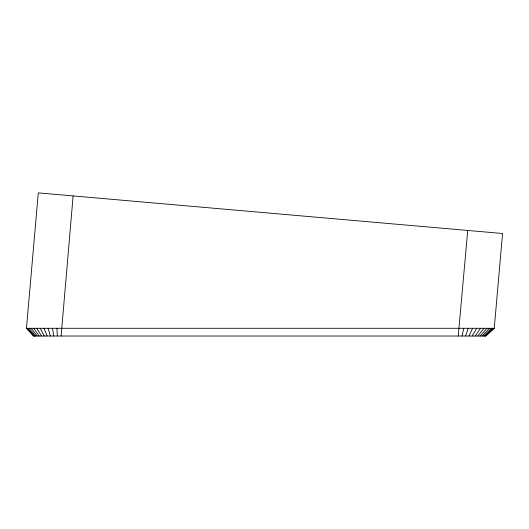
<?xml version="1.0" encoding="UTF-8"?>
<svg xmlns="http://www.w3.org/2000/svg" width="529" height="529" viewBox="0 0 529 529"><rect width="100%" height="100%" fill="white"/><g stroke="black" fill="none" stroke-linecap="round" stroke-linejoin="round"><path stroke-width="0.79" d="M61.113 336.027L73.114 195.928M26.45 328.291L38.3 192.88L502.55 233.501L494.258 328.291L485.814 336.027L33.539 336.027L26.45 328.291L494.258 328.291M467.729 230.452L458.24 336.027M462.062 336.027L463.748 328.291M465.566 336.027L468.251 328.291M468.952 336.027L472.595 328.291M472.159 336.027L476.715 328.291M475.128 336.027L480.53 328.291M477.813 336.027L483.982 328.291M480.16 336.027L487.004 328.291M482.144 336.027L489.556 328.291M483.724 336.027L491.586 328.291M484.868 336.027L493.061 328.291M485.562 336.027L493.954 328.291M26.748 328.317L33.79 336.054M27.634 328.39L34.478 336.12M29.121 328.291L35.635 336.034M31.151 328.291L37.209 336.027M33.697 328.291L39.192 336.027M36.726 328.291L41.54 336.027M40.178 328.291L44.224 336.027M43.993 328.291L47.193 336.027M48.106 328.291L50.4 336.027M52.457 328.291L53.786 336.027M56.953 328.291L57.291 336.027"/></g></svg>
